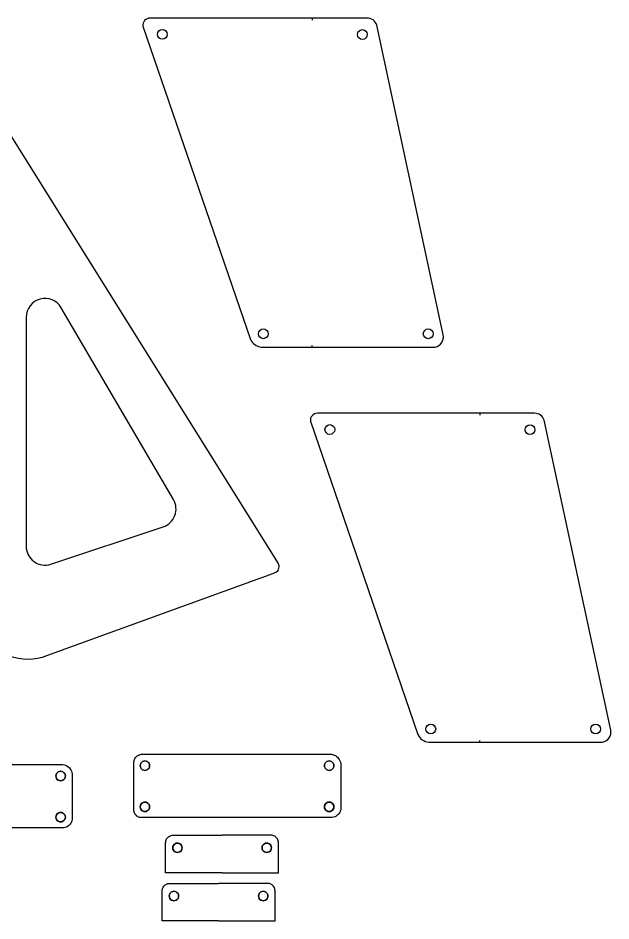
# Model space of a CAD drawing. Header units: inches. Extents: x 1.6 to 34.2, y -2.7 to 21.6.
# Drawn here: x 18.45 to 34.2, y -2.41 to 21.6 of the extents above; entities that cross this region are included whole.
import ezdxf

# ---------------------------------------------------------------- set-up
doc = ezdxf.new("R2010")
doc.units = ezdxf.units.IN
doc.header["$MEASUREMENT"] = 0
doc.layers.add('Layer0', color=7, linetype='Continuous')

msp = doc.modelspace()

# ---------------------------------------------------------------- linework, layer by layer
for p, q in [((26.262, 21.596), (26.262, 21.596)), ((26.262, 21.596), (26.262, 21.543)), ((26.261, 12.848), (26.262, 12.89)), ((30.713, 11.088), (30.713, 11.088)), ((30.713, 11.088), (30.713, 11.035)), ((30.712, 2.34), (30.713, 2.382))]:
    msp.add_line(p, q)
for points in [[(27.713, 21.596), (26.936, 21.596), (22.687, 21.595), (21.95, 21.595, 0.441344), (21.76, 21.382), (24.617, 13.05, 0.242556), (24.904, 12.848), (25.686, 12.848), (28.811, 12.848), (29.526, 12.848, 0.411305), (29.742, 13.171), (27.977, 21.408, 0.33239)], [(32.164, 11.088), (31.387, 11.088), (27.138, 11.087), (26.401, 11.087, 0.441344), (26.211, 10.874), (29.067, 2.542, 0.242556), (29.355, 2.34), (30.137, 2.34), (33.262, 2.34), (33.977, 2.34, 0.411305), (34.192, 2.663), (32.427, 10.9, 0.33239)]]:
    msp.add_lwpolyline(points, format="xyb", close=True)
at = {"linetype": 'ByBlock'}
msp.add_lwpolyline([(18.661, 7.547, 0.511918), (19.319, 7.073), (22.3, 8.067, 0.476313), (22.574, 8.793), (19.593, 13.893, 0.765172), (18.661, 13.641)], format="xyb", close=True, dxfattribs=at)
for centre in [(22.278, 21.163), (27.595, 21.159), (24.961, 13.2), (29.343, 13.2), (26.729, 10.655), (32.046, 10.651), (29.412, 2.692), (33.794, 2.692)]:
    msp.add_circle(centre, 0.13)
at = {"layer": 'Layer0'}
for points in [[(18.163, 18.604, 0), (25.355, 7.092, 0)], [(25.355, 7.092, 0), (25.364, 7.067, 0), (25.37, 7.035, 0), (25.371, 7.002, 0), (25.367, 6.97, 0), (25.358, 6.939, 0), (25.344, 6.909, 0), (25.326, 6.882, 0), (25.303, 6.859, 0), (25.29, 6.849, 0)], [(25.29, 6.849, 0), (24.996, 6.741, 0), (24.813, 6.675, 0), (19.204, 4.633, 0), (19.083, 4.595, 0), (18.959, 4.567, 0), (18.834, 4.55, 0), (18.707, 4.543, 0), (18.58, 4.548, 0), (18.455, 4.563, 0), (18.33, 4.589, 0), (18.209, 4.625, 0), (18.091, 4.671, 0), (17.977, 4.727, 0), (17.869, 4.793, 0), (17.783, 4.855, 0)], [(27.019, 1.739, 0), (27.019, 0.593, 0), (27.017, 0.559, 0), (27.01, 0.526, 0), (26.999, 0.494, 0), (26.984, 0.464, 0), (26.965, 0.435, 0), (26.943, 0.41, 0), (26.918, 0.388, 0), (26.889, 0.369, 0), (26.859, 0.354, 0), (26.827, 0.343, 0), (26.794, 0.336, 0), (26.76, 0.334, 0), (21.73, 0.334, 0), (21.702, 0.336, 0), (21.675, 0.341, 0), (21.649, 0.35, 0), (21.624, 0.362, 0), (21.601, 0.378, 0), (21.581, 0.396, 0), (21.563, 0.416, 0), (21.547, 0.439, 0), (21.535, 0.464, 0), (21.526, 0.49, 0), (21.521, 0.517, 0), (21.519, 0.545, 0), (21.519, 1.795, 0), (21.521, 1.825, 0), (21.527, 1.854, 0), (21.536, 1.882, 0), (21.549, 1.908, 0), (21.566, 1.933, 0), (21.585, 1.955, 0), (21.608, 1.975, 0), (21.632, 1.991, 0), (21.659, 2.004, 0), (21.687, 2.014, 0), (21.716, 2.02, 0), (21.746, 2.022, 0), (26.737, 2.022, 0), (26.774, 2.019, 0), (26.81, 2.012, 0), (26.845, 2, 0), (26.878, 1.984, 0), (26.909, 1.963, 0), (26.936, 1.939, 0), (26.961, 1.911, 0), (26.981, 1.88, 0), (26.998, 1.847, 0), (27.009, 1.812, 0), (27.017, 1.776, 0), (27.019, 1.739, 0)], [(14.609, 1.747, 0), (19.6, 1.747, 0), (19.637, 1.745, 0), (19.674, 1.737, 0), (19.708, 1.726, 0), (19.742, 1.709, 0), (19.772, 1.689, 0), (19.8, 1.664, 0), (19.824, 1.637, 0), (19.845, 1.606, 0), (19.861, 1.573, 0), (19.873, 1.538, 0), (19.88, 1.502, 0), (19.883, 1.465, 0)], [(21.937, 1.749, 0), (21.941, 1.716, 0), (21.937, 1.684, 0), (21.924, 1.654, 0), (21.904, 1.628, 0), (21.879, 1.608, 0), (21.848, 1.596, 0), (21.816, 1.591, 0), (21.784, 1.596, 0), (21.754, 1.608, 0), (21.728, 1.628, 0), (21.708, 1.654, 0), (21.695, 1.684, 0), (21.691, 1.716, 0), (21.695, 1.749, 0), (21.708, 1.779, 0), (21.728, 1.805, 0), (21.754, 1.825, 0), (21.784, 1.837, 0), (21.816, 1.841, 0), (21.848, 1.837, 0), (21.879, 1.825, 0), (21.904, 1.805, 0), (21.924, 1.779, 0), (21.937, 1.749, 0)], [(21.941, 1.716, 0), (21.937, 1.749, 0), (21.924, 1.779, 0), (21.904, 1.805, 0), (21.879, 1.825, 0), (21.848, 1.837, 0), (21.816, 1.841, 0), (21.784, 1.837, 0), (21.754, 1.825, 0), (21.728, 1.805, 0), (21.708, 1.779, 0), (21.695, 1.749, 0), (21.691, 1.716, 0), (21.695, 1.684, 0), (21.708, 1.654, 0), (21.728, 1.628, 0), (21.754, 1.608, 0), (21.784, 1.596, 0), (21.816, 1.591, 0), (21.848, 1.596, 0), (21.879, 1.608, 0), (21.904, 1.628, 0), (21.924, 1.654, 0), (21.937, 1.684, 0), (21.941, 1.716, 0)], [(26.837, 1.716, 0), (26.833, 1.749, 0), (26.82, 1.779, 0), (26.801, 1.805, 0), (26.775, 1.825, 0), (26.745, 1.837, 0), (26.712, 1.841, 0), (26.68, 1.837, 0), (26.65, 1.825, 0), (26.624, 1.805, 0), (26.604, 1.779, 0), (26.591, 1.749, 0), (26.587, 1.716, 0), (26.591, 1.684, 0), (26.604, 1.654, 0), (26.624, 1.628, 0), (26.65, 1.608, 0), (26.68, 1.596, 0), (26.712, 1.591, 0), (26.745, 1.596, 0), (26.775, 1.608, 0), (26.801, 1.628, 0), (26.82, 1.654, 0), (26.833, 1.684, 0), (26.837, 1.716, 0)], [(26.833, 1.749, 0), (26.837, 1.716, 0), (26.833, 1.684, 0), (26.82, 1.654, 0), (26.801, 1.628, 0), (26.775, 1.608, 0), (26.745, 1.596, 0), (26.712, 1.591, 0), (26.68, 1.596, 0), (26.65, 1.608, 0), (26.624, 1.628, 0), (26.604, 1.654, 0), (26.591, 1.684, 0), (26.587, 1.716, 0), (26.591, 1.749, 0), (26.604, 1.779, 0), (26.624, 1.805, 0), (26.65, 1.825, 0), (26.68, 1.837, 0), (26.712, 1.841, 0), (26.745, 1.837, 0), (26.775, 1.825, 0), (26.801, 1.805, 0), (26.82, 1.779, 0), (26.833, 1.749, 0)], [(19.883, 1.465, 0), (19.883, 0.319, 0), (19.88, 0.285, 0), (19.874, 0.252, 0), (19.863, 0.22, 0), (19.848, 0.189, 0), (19.829, 0.161, 0), (19.807, 0.135, 0), (19.781, 0.113, 0), (19.753, 0.094, 0), (19.723, 0.079, 0), (19.69, 0.068, 0), (19.657, 0.062, 0), (19.623, 0.06, 0), (14.594, 0.06, 0)], [(19.701, 1.442, 0), (19.697, 1.474, 0), (19.684, 1.504, 0), (19.664, 1.53, 0), (19.638, 1.55, 0), (19.608, 1.563, 0), (19.576, 1.567, 0), (19.543, 1.563, 0), (19.513, 1.55, 0), (19.487, 1.53, 0), (19.468, 1.504, 0), (19.455, 1.474, 0), (19.451, 1.442, 0), (19.455, 1.41, 0), (19.468, 1.379, 0), (19.487, 1.353, 0), (19.513, 1.334, 0), (19.543, 1.321, 0), (19.576, 1.317, 0), (19.608, 1.321, 0), (19.638, 1.334, 0), (19.664, 1.353, 0), (19.684, 1.379, 0), (19.697, 1.41, 0), (19.701, 1.442, 0)], [(19.697, 1.474, 0), (19.701, 1.442, 0), (19.697, 1.41, 0), (19.684, 1.379, 0), (19.664, 1.353, 0), (19.638, 1.334, 0), (19.608, 1.321, 0), (19.576, 1.317, 0), (19.543, 1.321, 0), (19.513, 1.334, 0), (19.487, 1.353, 0), (19.468, 1.379, 0), (19.455, 1.41, 0), (19.451, 1.442, 0), (19.455, 1.474, 0), (19.468, 1.504, 0), (19.487, 1.53, 0), (19.513, 1.55, 0), (19.543, 1.563, 0), (19.576, 1.567, 0), (19.608, 1.563, 0), (19.638, 1.55, 0), (19.664, 1.53, 0), (19.684, 1.504, 0), (19.697, 1.474, 0)], [(21.941, 0.621, 0), (21.937, 0.653, 0), (21.924, 0.684, 0), (21.904, 0.709, 0), (21.879, 0.729, 0), (21.848, 0.742, 0), (21.816, 0.746, 0), (21.784, 0.742, 0), (21.754, 0.729, 0), (21.728, 0.709, 0), (21.708, 0.684, 0), (21.695, 0.653, 0), (21.691, 0.621, 0), (21.695, 0.589, 0), (21.708, 0.559, 0), (21.728, 0.533, 0), (21.754, 0.513, 0), (21.784, 0.5, 0), (21.816, 0.496, 0), (21.848, 0.5, 0), (21.879, 0.513, 0), (21.904, 0.533, 0), (21.924, 0.559, 0), (21.937, 0.589, 0), (21.941, 0.621, 0)], [(21.937, 0.653, 0), (21.941, 0.621, 0), (21.937, 0.589, 0), (21.924, 0.559, 0), (21.904, 0.533, 0), (21.879, 0.513, 0), (21.848, 0.5, 0), (21.816, 0.496, 0), (21.784, 0.5, 0), (21.754, 0.513, 0), (21.728, 0.533, 0), (21.708, 0.559, 0), (21.695, 0.589, 0), (21.691, 0.621, 0), (21.695, 0.653, 0), (21.708, 0.684, 0), (21.728, 0.709, 0), (21.754, 0.729, 0), (21.784, 0.742, 0), (21.816, 0.746, 0), (21.848, 0.742, 0), (21.879, 0.729, 0), (21.904, 0.709, 0), (21.924, 0.684, 0), (21.937, 0.653, 0)], [(26.837, 0.621, 0), (26.833, 0.653, 0), (26.82, 0.684, 0), (26.801, 0.709, 0), (26.775, 0.729, 0), (26.745, 0.742, 0), (26.712, 0.746, 0), (26.68, 0.742, 0), (26.65, 0.729, 0), (26.624, 0.709, 0), (26.604, 0.684, 0), (26.591, 0.653, 0), (26.587, 0.621, 0), (26.591, 0.589, 0), (26.604, 0.559, 0), (26.624, 0.533, 0), (26.65, 0.513, 0), (26.68, 0.5, 0), (26.712, 0.496, 0), (26.745, 0.5, 0), (26.775, 0.513, 0), (26.801, 0.533, 0), (26.82, 0.559, 0), (26.833, 0.589, 0), (26.837, 0.621, 0)], [(26.833, 0.653, 0), (26.837, 0.621, 0), (26.833, 0.589, 0), (26.82, 0.559, 0), (26.801, 0.533, 0), (26.775, 0.513, 0), (26.745, 0.5, 0), (26.712, 0.496, 0), (26.68, 0.5, 0), (26.65, 0.513, 0), (26.624, 0.533, 0), (26.604, 0.559, 0), (26.591, 0.589, 0), (26.587, 0.621, 0), (26.591, 0.653, 0), (26.604, 0.684, 0), (26.624, 0.709, 0), (26.65, 0.729, 0), (26.68, 0.742, 0), (26.712, 0.746, 0), (26.745, 0.742, 0), (26.775, 0.729, 0), (26.801, 0.709, 0), (26.82, 0.684, 0), (26.833, 0.653, 0)], [(19.701, 0.347, 0), (19.697, 0.379, 0), (19.684, 0.409, 0), (19.664, 0.435, 0), (19.638, 0.455, 0), (19.608, 0.467, 0), (19.576, 0.472, 0), (19.543, 0.467, 0), (19.513, 0.455, 0), (19.487, 0.435, 0), (19.468, 0.409, 0), (19.455, 0.379, 0), (19.451, 0.347, 0), (19.455, 0.314, 0), (19.468, 0.284, 0), (19.487, 0.258, 0), (19.513, 0.238, 0), (19.543, 0.226, 0), (19.576, 0.222, 0), (19.608, 0.226, 0), (19.638, 0.238, 0), (19.664, 0.258, 0), (19.684, 0.284, 0), (19.697, 0.314, 0), (19.701, 0.347, 0)], [(19.697, 0.379, 0), (19.701, 0.347, 0), (19.697, 0.314, 0), (19.684, 0.284, 0), (19.664, 0.258, 0), (19.638, 0.238, 0), (19.608, 0.226, 0), (19.576, 0.222, 0), (19.543, 0.226, 0), (19.513, 0.238, 0), (19.487, 0.258, 0), (19.468, 0.284, 0), (19.455, 0.314, 0), (19.451, 0.347, 0), (19.455, 0.379, 0), (19.468, 0.409, 0), (19.487, 0.435, 0), (19.513, 0.455, 0), (19.543, 0.467, 0), (19.576, 0.472, 0), (19.608, 0.467, 0), (19.638, 0.455, 0), (19.664, 0.435, 0), (19.684, 0.409, 0), (19.697, 0.379, 0)], [(23.866, -1.13, 0), (22.366, -1.13, 0), (22.366, -0.333, 0), (22.368, -0.307, 0), (22.373, -0.281, 0), (22.381, -0.255, 0), (22.393, -0.232, 0), (22.408, -0.21, 0), (22.425, -0.19, 0), (22.445, -0.172, 0), (22.467, -0.158, 0), (22.491, -0.146, 0), (22.516, -0.137, 0), (22.542, -0.132, 0), (22.568, -0.13, 0)], [(22.568, -0.13, 0), (23.866, -0.13, 0)], [(23.866, -1.13, 0), (25.366, -1.13, 0), (25.366, -0.333, 0), (25.364, -0.307, 0), (25.359, -0.281, 0), (25.35, -0.255, 0), (25.339, -0.232, 0), (25.324, -0.21, 0), (25.307, -0.19, 0), (25.287, -0.172, 0), (25.265, -0.158, 0), (25.241, -0.146, 0), (25.216, -0.137, 0), (25.19, -0.132, 0), (25.163, -0.13, 0)], [(25.163, -0.13, 0), (23.866, -0.13, 0)], [(22.767, -0.379, 0), (22.742, -0.359, 0), (22.711, -0.346, 0), (22.679, -0.342, 0), (22.647, -0.346, 0), (22.617, -0.359, 0), (22.591, -0.379, 0), (22.571, -0.405, 0), (22.558, -0.435, 0), (22.554, -0.467, 0), (22.558, -0.5, 0), (22.571, -0.53, 0), (22.591, -0.556, 0), (22.617, -0.575, 0), (22.647, -0.588, 0), (22.679, -0.592, 0), (22.711, -0.588, 0), (22.742, -0.575, 0), (22.767, -0.556, 0), (22.787, -0.53, 0), (22.8, -0.5, 0), (22.804, -0.467, 0), (22.8, -0.435, 0), (22.787, -0.405, 0), (22.767, -0.379, 0)], [(22.742, -0.359, 0), (22.767, -0.379, 0), (22.787, -0.405, 0), (22.8, -0.435, 0), (22.804, -0.467, 0), (22.8, -0.5, 0), (22.787, -0.53, 0), (22.767, -0.556, 0), (22.742, -0.575, 0), (22.711, -0.588, 0), (22.679, -0.592, 0), (22.647, -0.588, 0), (22.617, -0.575, 0), (22.591, -0.556, 0), (22.571, -0.53, 0), (22.558, -0.5, 0), (22.554, -0.467, 0), (22.558, -0.435, 0), (22.571, -0.405, 0), (22.591, -0.379, 0), (22.617, -0.359, 0), (22.647, -0.346, 0), (22.679, -0.342, 0), (22.711, -0.346, 0), (22.742, -0.359, 0)], [(24.964, -0.379, 0), (24.99, -0.359, 0), (25.02, -0.346, 0), (25.053, -0.342, 0), (25.085, -0.346, 0), (25.115, -0.359, 0), (25.141, -0.379, 0), (25.161, -0.405, 0), (25.173, -0.435, 0), (25.178, -0.467, 0), (25.173, -0.5, 0), (25.161, -0.53, 0), (25.141, -0.556, 0), (25.115, -0.575, 0), (25.085, -0.588, 0), (25.053, -0.592, 0), (25.02, -0.588, 0), (24.99, -0.575, 0), (24.964, -0.556, 0), (24.944, -0.53, 0), (24.932, -0.5, 0), (24.928, -0.467, 0), (24.932, -0.435, 0), (24.944, -0.405, 0), (24.964, -0.379, 0)], [(24.99, -0.359, 0), (24.964, -0.379, 0), (24.944, -0.405, 0), (24.932, -0.435, 0), (24.928, -0.467, 0), (24.932, -0.5, 0), (24.944, -0.53, 0), (24.964, -0.556, 0), (24.99, -0.575, 0), (25.02, -0.588, 0), (25.053, -0.592, 0), (25.085, -0.588, 0), (25.115, -0.575, 0), (25.141, -0.556, 0), (25.161, -0.53, 0), (25.173, -0.5, 0), (25.178, -0.467, 0), (25.173, -0.435, 0), (25.161, -0.405, 0), (25.141, -0.379, 0), (25.115, -0.359, 0), (25.085, -0.346, 0), (25.053, -0.342, 0), (25.02, -0.346, 0), (24.99, -0.359, 0)], [(23.773, -2.413, 0), (22.273, -2.413, 0), (22.273, -1.615, 0), (22.275, -1.589, 0), (22.28, -1.563, 0), (22.289, -1.538, 0), (22.3, -1.514, 0), (22.315, -1.492, 0), (22.332, -1.472, 0), (22.352, -1.454, 0), (22.374, -1.44, 0), (22.398, -1.428, 0), (22.423, -1.419, 0), (22.449, -1.414, 0), (22.476, -1.413, 0)], [(22.476, -1.413, 0), (23.773, -1.413, 0)], [(23.773, -2.413, 0), (25.273, -2.413, 0), (25.273, -1.615, 0), (25.271, -1.589, 0), (25.266, -1.563, 0), (25.258, -1.538, 0), (25.246, -1.514, 0), (25.231, -1.492, 0), (25.214, -1.472, 0), (25.194, -1.454, 0), (25.172, -1.44, 0), (25.148, -1.428, 0), (25.123, -1.419, 0), (25.097, -1.414, 0), (25.071, -1.413, 0)], [(25.071, -1.413, 0), (23.773, -1.413, 0)], [(22.675, -1.661, 0), (22.649, -1.641, 0), (22.619, -1.629, 0), (22.586, -1.624, 0), (22.554, -1.629, 0), (22.524, -1.641, 0), (22.498, -1.661, 0), (22.478, -1.687, 0), (22.466, -1.717, 0), (22.461, -1.749, 0), (22.466, -1.782, 0), (22.478, -1.812, 0), (22.498, -1.838, 0), (22.524, -1.858, 0), (22.554, -1.87, 0), (22.586, -1.874, 0), (22.619, -1.87, 0), (22.649, -1.858, 0), (22.675, -1.838, 0), (22.695, -1.812, 0), (22.707, -1.782, 0), (22.711, -1.749, 0), (22.707, -1.717, 0), (22.695, -1.687, 0), (22.675, -1.661, 0)], [(22.649, -1.641, 0), (22.675, -1.661, 0), (22.695, -1.687, 0), (22.707, -1.717, 0), (22.711, -1.749, 0), (22.707, -1.782, 0), (22.695, -1.812, 0), (22.675, -1.838, 0), (22.649, -1.858, 0), (22.619, -1.87, 0), (22.586, -1.874, 0), (22.554, -1.87, 0), (22.524, -1.858, 0), (22.498, -1.838, 0), (22.478, -1.812, 0), (22.466, -1.782, 0), (22.461, -1.749, 0), (22.466, -1.717, 0), (22.478, -1.687, 0), (22.498, -1.661, 0), (22.524, -1.641, 0), (22.554, -1.629, 0), (22.586, -1.624, 0), (22.619, -1.629, 0), (22.649, -1.641, 0)], [(24.872, -1.661, 0), (24.897, -1.641, 0), (24.928, -1.629, 0), (24.96, -1.624, 0), (24.992, -1.629, 0), (25.022, -1.641, 0), (25.048, -1.661, 0), (25.068, -1.687, 0), (25.081, -1.717, 0), (25.085, -1.749, 0), (25.081, -1.782, 0), (25.068, -1.812, 0), (25.048, -1.838, 0), (25.022, -1.858, 0), (24.992, -1.87, 0), (24.96, -1.874, 0), (24.928, -1.87, 0), (24.897, -1.858, 0), (24.872, -1.838, 0), (24.852, -1.812, 0), (24.839, -1.782, 0), (24.835, -1.749, 0), (24.839, -1.717, 0), (24.852, -1.687, 0), (24.872, -1.661, 0)], [(24.897, -1.641, 0), (24.872, -1.661, 0), (24.852, -1.687, 0), (24.839, -1.717, 0), (24.835, -1.749, 0), (24.839, -1.782, 0), (24.852, -1.812, 0), (24.872, -1.838, 0), (24.897, -1.858, 0), (24.928, -1.87, 0), (24.96, -1.874, 0), (24.992, -1.87, 0), (25.022, -1.858, 0), (25.048, -1.838, 0), (25.068, -1.812, 0), (25.081, -1.782, 0), (25.085, -1.749, 0), (25.081, -1.717, 0), (25.068, -1.687, 0), (25.048, -1.661, 0), (25.022, -1.641, 0), (24.992, -1.629, 0), (24.96, -1.624, 0), (24.928, -1.629, 0), (24.897, -1.641, 0)]]:
    msp.add_polyline3d(points, dxfattribs=at)

doc.saveas('drawing.dxf')
